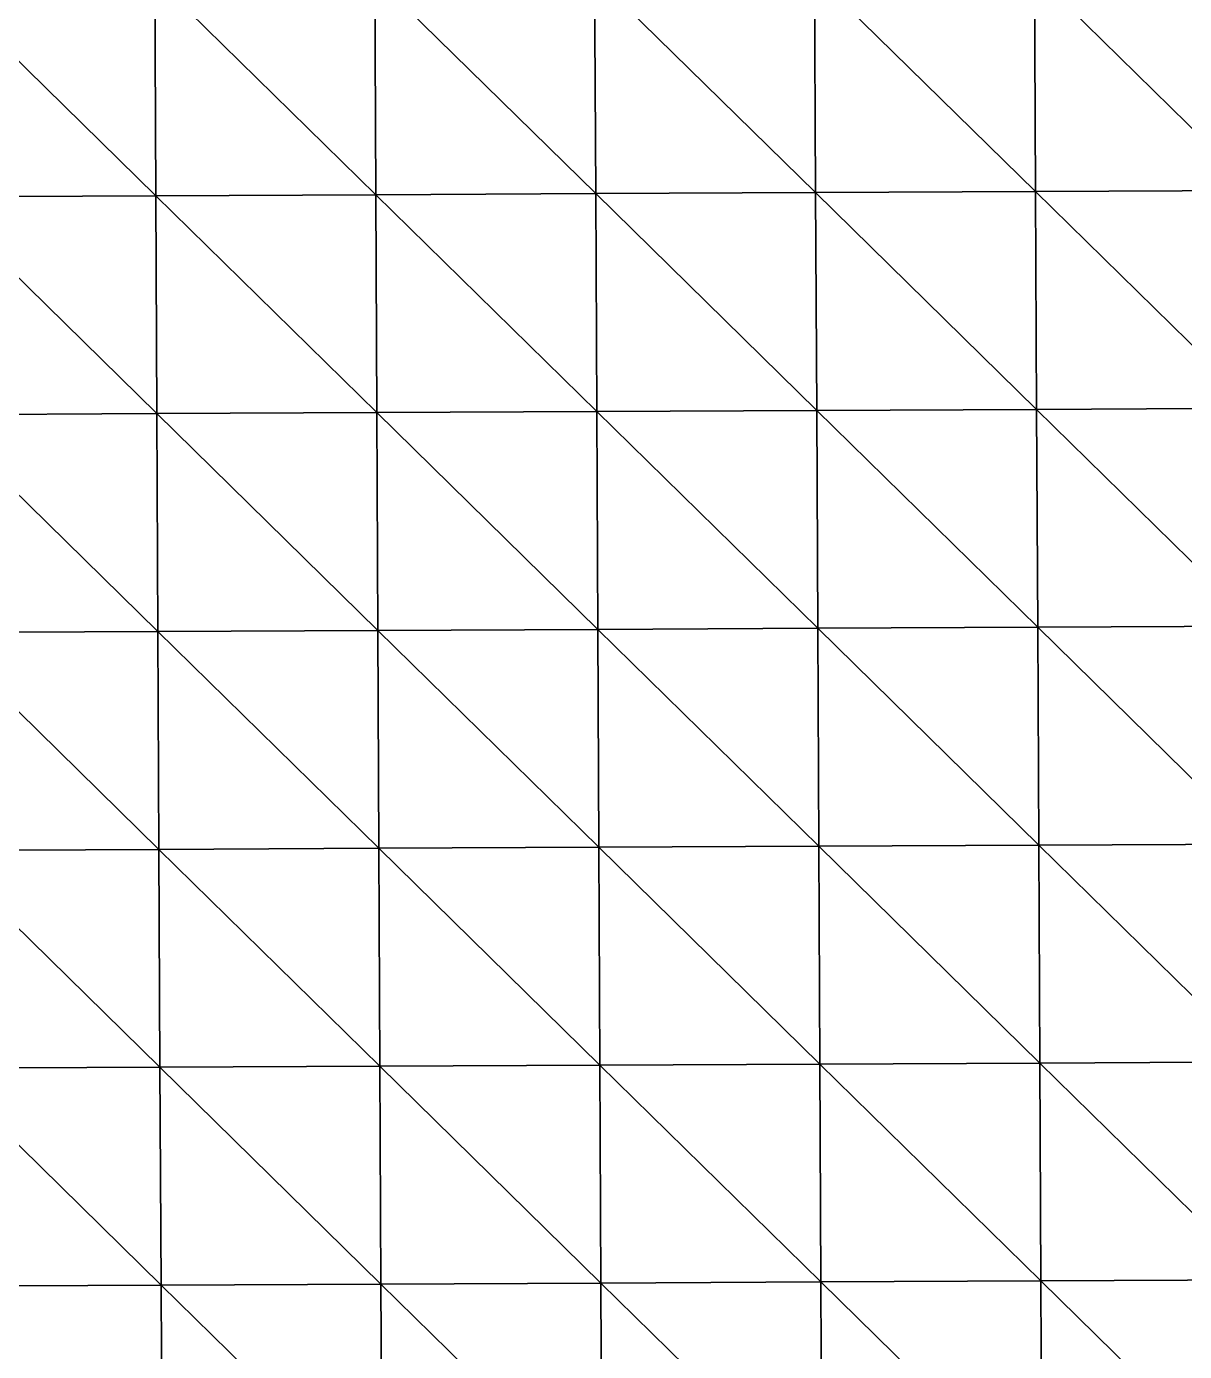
# Model space of a CAD drawing. Extents: x -372 to 678, y -263 to 741.
# Drawn here: x 217.4 to 283.5, y 287 to 362.6 of the extents above; entities that cross this region are included whole.
import ezdxf

# ---------------------------------------------------------------- set-up
doc = ezdxf.new("R2010")
doc.units = 0
doc.header["$LTSCALE"] = 0.0254
doc.layers.get('0').update_dxf_attribs({"linetype": 'CONTINUOUS'})
doc.layers.add('LOCATION_SNAPSHOT', color=144, linetype='CONTINUOUS')
doc.layers.add('LOCATION_TERRAIN', color=36, linetype='CONTINUOUS')

# ---------------------------------------------------------------- blocks, each defined once
blk = doc.blocks.new('LOCATION_SNAPSHOT_1')
at = {"color": 8}
mesh = blk.add_polyface(dxfattribs=at)
corners = [(-63.49, 214.773), (675.116, 740.668), (-66.007, 737.092), (677.638, 218.347)]
mesh.append_faces([[corners[k] for k in face] for face in [(0, 1, 2), (1, 0, 3)]], dxfattribs={"vtx0": -1, "color": 8})
blk = doc.blocks.new('LOCATION_TERRAIN_1')
at = {"color": 8}
mesh = blk.add_polyface(dxfattribs=at)
corners = [(224.764, 352.963, 3.299), (224.704, 365.399, 2.313), (212.143, 365.339, 1.983)]
mesh.append_faces([[corners[k] for k in face] for face in [(0, 1, 2)]], dxfattribs={"color": 8})
mesh = blk.add_polyface(dxfattribs=at)
corners = [(224.764, 352.963, 3.299), (212.143, 365.339, 1.983), (212.203, 352.903, 2.969)]
mesh.append_faces([[corners[k] for k in face] for face in [(0, 1, 2)]], dxfattribs={"color": 8})
mesh = blk.add_polyface(dxfattribs=at)
corners = [(237.326, 353.024, 3.629), (237.266, 365.46, 2.643), (224.704, 365.399, 2.313)]
mesh.append_faces([[corners[k] for k in face] for face in [(0, 1, 2)]], dxfattribs={"color": 8})
mesh = blk.add_polyface(dxfattribs=at)
corners = [(237.326, 353.024, 3.629), (224.704, 365.399, 2.313), (224.764, 352.963, 3.299)]
mesh.append_faces([[corners[k] for k in face] for face in [(0, 1, 2)]], dxfattribs={"color": 8})
mesh = blk.add_polyface(dxfattribs=at)
corners = [(249.887, 353.084, 3.617), (249.827, 365.52, 2.702), (237.266, 365.46, 2.643)]
mesh.append_faces([[corners[k] for k in face] for face in [(0, 1, 2)]], dxfattribs={"color": 8})
mesh = blk.add_polyface(dxfattribs=at)
corners = [(249.887, 353.084, 3.617), (237.266, 365.46, 2.643), (237.326, 353.024, 3.629)]
mesh.append_faces([[corners[k] for k in face] for face in [(0, 1, 2)]], dxfattribs={"color": 8})
mesh = blk.add_polyface(dxfattribs=at)
corners = [(262.449, 353.145, 3.428), (262.389, 365.581, 2.622), (249.827, 365.52, 2.702)]
mesh.append_faces([[corners[k] for k in face] for face in [(0, 1, 2)]], dxfattribs={"color": 8})
mesh = blk.add_polyface(dxfattribs=at)
corners = [(262.449, 353.145, 3.428), (249.827, 365.52, 2.702), (249.887, 353.084, 3.617)]
mesh.append_faces([[corners[k] for k in face] for face in [(0, 1, 2)]], dxfattribs={"color": 8})
mesh = blk.add_polyface(dxfattribs=at)
corners = [(275.01, 353.205, 3.24), (274.95, 365.642, 2.542), (262.389, 365.581, 2.622)]
mesh.append_faces([[corners[k] for k in face] for face in [(0, 1, 2)]], dxfattribs={"color": 8})
mesh = blk.add_polyface(dxfattribs=at)
corners = [(275.01, 353.205, 3.24), (262.389, 365.581, 2.622), (262.449, 353.145, 3.428)]
mesh.append_faces([[corners[k] for k in face] for face in [(0, 1, 2)]], dxfattribs={"color": 8})
mesh = blk.add_polyface(dxfattribs=at)
corners = [(287.572, 353.266, 3.885), (287.512, 365.702, 3.295), (274.95, 365.642, 2.542)]
mesh.append_faces([[corners[k] for k in face] for face in [(0, 1, 2)]], dxfattribs={"color": 8})
mesh = blk.add_polyface(dxfattribs=at)
corners = [(287.572, 353.266, 3.885), (274.95, 365.642, 2.542), (275.01, 353.205, 3.24)]
mesh.append_faces([[corners[k] for k in face] for face in [(0, 1, 2)]], dxfattribs={"color": 8})
mesh = blk.add_polyface(dxfattribs=at)
corners = [(275.07, 340.769, 3.938), (275.01, 353.205, 3.24), (262.449, 353.145, 3.428)]
mesh.append_faces([[corners[k] for k in face] for face in [(0, 1, 2)]], dxfattribs={"color": 8})
mesh = blk.add_polyface(dxfattribs=at)
corners = [(287.632, 340.83, 4.474), (287.572, 353.266, 3.885), (275.01, 353.205, 3.24)]
mesh.append_faces([[corners[k] for k in face] for face in [(0, 1, 2)]], dxfattribs={"color": 8})
mesh = blk.add_polyface(dxfattribs=at)
corners = [(287.632, 340.83, 4.474), (275.01, 353.205, 3.24), (275.07, 340.769, 3.938)]
mesh.append_faces([[corners[k] for k in face] for face in [(0, 1, 2)]], dxfattribs={"color": 8})
mesh = blk.add_polyface(dxfattribs=at)
corners = [(224.824, 340.527, 4.286), (224.764, 352.963, 3.299), (212.203, 352.903, 2.969)]
mesh.append_faces([[corners[k] for k in face] for face in [(0, 1, 2)]], dxfattribs={"color": 8})
mesh = blk.add_polyface(dxfattribs=at)
corners = [(224.824, 340.527, 4.286), (212.203, 352.903, 2.969), (212.263, 340.466, 3.956)]
mesh.append_faces([[corners[k] for k in face] for face in [(0, 1, 2)]], dxfattribs={"color": 8})
mesh = blk.add_polyface(dxfattribs=at)
corners = [(237.386, 340.588, 4.616), (237.326, 353.024, 3.629), (224.764, 352.963, 3.299)]
mesh.append_faces([[corners[k] for k in face] for face in [(0, 1, 2)]], dxfattribs={"color": 8})
mesh = blk.add_polyface(dxfattribs=at)
corners = [(237.386, 340.588, 4.616), (224.764, 352.963, 3.299), (224.824, 340.527, 4.286)]
mesh.append_faces([[corners[k] for k in face] for face in [(0, 1, 2)]], dxfattribs={"color": 8})
mesh = blk.add_polyface(dxfattribs=at)
corners = [(249.947, 340.648, 4.531), (249.887, 353.084, 3.617), (237.326, 353.024, 3.629)]
mesh.append_faces([[corners[k] for k in face] for face in [(0, 1, 2)]], dxfattribs={"color": 8})
mesh = blk.add_polyface(dxfattribs=at)
corners = [(249.947, 340.648, 4.531), (237.326, 353.024, 3.629), (237.386, 340.588, 4.616)]
mesh.append_faces([[corners[k] for k in face] for face in [(0, 1, 2)]], dxfattribs={"color": 8})
mesh = blk.add_polyface(dxfattribs=at)
corners = [(262.509, 340.709, 4.235), (262.449, 353.145, 3.428), (249.887, 353.084, 3.617)]
mesh.append_faces([[corners[k] for k in face] for face in [(0, 1, 2)]], dxfattribs={"color": 8})
mesh = blk.add_polyface(dxfattribs=at)
corners = [(262.509, 340.709, 4.235), (249.887, 353.084, 3.617), (249.947, 340.648, 4.531)]
mesh.append_faces([[corners[k] for k in face] for face in [(0, 1, 2)]], dxfattribs={"color": 8})
mesh = blk.add_polyface(dxfattribs=at)
corners = [(275.07, 340.769, 3.938), (262.449, 353.145, 3.428), (262.509, 340.709, 4.235)]
mesh.append_faces([[corners[k] for k in face] for face in [(0, 1, 2)]], dxfattribs={"color": 8})
mesh = blk.add_polyface(dxfattribs=at)
corners = [(224.884, 328.091, 5.018), (224.824, 340.527, 4.286), (212.263, 340.466, 3.956)]
mesh.append_faces([[corners[k] for k in face] for face in [(0, 1, 2)]], dxfattribs={"color": 8})
mesh = blk.add_polyface(dxfattribs=at)
corners = [(224.884, 328.091, 5.018), (212.263, 340.466, 3.956), (212.323, 328.03, 4.838)]
mesh.append_faces([[corners[k] for k in face] for face in [(0, 1, 2)]], dxfattribs={"color": 8})
mesh = blk.add_polyface(dxfattribs=at)
corners = [(237.446, 328.151, 5.197), (237.386, 340.588, 4.616), (224.824, 340.527, 4.286)]
mesh.append_faces([[corners[k] for k in face] for face in [(0, 1, 2)]], dxfattribs={"color": 8})
mesh = blk.add_polyface(dxfattribs=at)
corners = [(237.446, 328.151, 5.197), (224.824, 340.527, 4.286), (224.884, 328.091, 5.018)]
mesh.append_faces([[corners[k] for k in face] for face in [(0, 1, 2)]], dxfattribs={"color": 8})
mesh = blk.add_polyface(dxfattribs=at)
corners = [(250.007, 328.212, 5.04), (249.947, 340.648, 4.531), (237.386, 340.588, 4.616)]
mesh.append_faces([[corners[k] for k in face] for face in [(0, 1, 2)]], dxfattribs={"color": 8})
mesh = blk.add_polyface(dxfattribs=at)
corners = [(250.007, 328.212, 5.04), (237.386, 340.588, 4.616), (237.446, 328.151, 5.197)]
mesh.append_faces([[corners[k] for k in face] for face in [(0, 1, 2)]], dxfattribs={"color": 8})
mesh = blk.add_polyface(dxfattribs=at)
corners = [(262.569, 328.272, 4.71), (262.509, 340.709, 4.235), (249.947, 340.648, 4.531)]
mesh.append_faces([[corners[k] for k in face] for face in [(0, 1, 2)]], dxfattribs={"color": 8})
mesh = blk.add_polyface(dxfattribs=at)
corners = [(262.569, 328.272, 4.71), (249.947, 340.648, 4.531), (250.007, 328.212, 5.04)]
mesh.append_faces([[corners[k] for k in face] for face in [(0, 1, 2)]], dxfattribs={"color": 8})
mesh = blk.add_polyface(dxfattribs=at)
corners = [(275.13, 328.333, 4.38), (275.07, 340.769, 3.938), (262.509, 340.709, 4.235)]
mesh.append_faces([[corners[k] for k in face] for face in [(0, 1, 2)]], dxfattribs={"color": 8})
mesh = blk.add_polyface(dxfattribs=at)
corners = [(275.13, 328.333, 4.38), (262.509, 340.709, 4.235), (262.569, 328.272, 4.71)]
mesh.append_faces([[corners[k] for k in face] for face in [(0, 1, 2)]], dxfattribs={"color": 8})
mesh = blk.add_polyface(dxfattribs=at)
corners = [(287.692, 328.394, 4.788), (287.632, 340.83, 4.474), (275.07, 340.769, 3.938)]
mesh.append_faces([[corners[k] for k in face] for face in [(0, 1, 2)]], dxfattribs={"color": 8})
mesh = blk.add_polyface(dxfattribs=at)
corners = [(287.692, 328.394, 4.788), (275.07, 340.769, 3.938), (275.13, 328.333, 4.38)]
mesh.append_faces([[corners[k] for k in face] for face in [(0, 1, 2)]], dxfattribs={"color": 8})
mesh = blk.add_polyface(dxfattribs=at)
corners = [(262.629, 315.836, 5.039), (262.569, 328.272, 4.71), (250.007, 328.212, 5.04)]
mesh.append_faces([[corners[k] for k in face] for face in [(0, 1, 2)]], dxfattribs={"color": 8})
mesh = blk.add_polyface(dxfattribs=at)
corners = [(275.19, 315.897, 4.709), (275.13, 328.333, 4.38), (262.569, 328.272, 4.71)]
mesh.append_faces([[corners[k] for k in face] for face in [(0, 1, 2)]], dxfattribs={"color": 8})
mesh = blk.add_polyface(dxfattribs=at)
corners = [(275.19, 315.897, 4.709), (262.569, 328.272, 4.71), (262.629, 315.836, 5.039)]
mesh.append_faces([[corners[k] for k in face] for face in [(0, 1, 2)]], dxfattribs={"color": 8})
mesh = blk.add_polyface(dxfattribs=at)
corners = [(287.751, 315.957, 4.98), (287.692, 328.394, 4.788), (275.13, 328.333, 4.38)]
mesh.append_faces([[corners[k] for k in face] for face in [(0, 1, 2)]], dxfattribs={"color": 8})
mesh = blk.add_polyface(dxfattribs=at)
corners = [(287.751, 315.957, 4.98), (275.13, 328.333, 4.38), (275.19, 315.897, 4.709)]
mesh.append_faces([[corners[k] for k in face] for face in [(0, 1, 2)]], dxfattribs={"color": 8})
mesh = blk.add_polyface(dxfattribs=at)
corners = [(224.944, 315.655, 5.637), (224.884, 328.091, 5.018), (212.323, 328.03, 4.838)]
mesh.append_faces([[corners[k] for k in face] for face in [(0, 1, 2)]], dxfattribs={"color": 8})
mesh = blk.add_polyface(dxfattribs=at)
corners = [(224.944, 315.655, 5.637), (212.323, 328.03, 4.838), (212.383, 315.594, 5.675)]
mesh.append_faces([[corners[k] for k in face] for face in [(0, 1, 2)]], dxfattribs={"color": 8})
mesh = blk.add_polyface(dxfattribs=at)
corners = [(237.506, 315.715, 5.6), (237.446, 328.151, 5.197), (224.884, 328.091, 5.018)]
mesh.append_faces([[corners[k] for k in face] for face in [(0, 1, 2)]], dxfattribs={"color": 8})
mesh = blk.add_polyface(dxfattribs=at)
corners = [(237.506, 315.715, 5.6), (224.884, 328.091, 5.018), (224.944, 315.655, 5.637)]
mesh.append_faces([[corners[k] for k in face] for face in [(0, 1, 2)]], dxfattribs={"color": 8})
mesh = blk.add_polyface(dxfattribs=at)
corners = [(250.067, 315.776, 5.369), (250.007, 328.212, 5.04), (237.446, 328.151, 5.197)]
mesh.append_faces([[corners[k] for k in face] for face in [(0, 1, 2)]], dxfattribs={"color": 8})
mesh = blk.add_polyface(dxfattribs=at)
corners = [(250.067, 315.776, 5.369), (237.446, 328.151, 5.197), (237.506, 315.715, 5.6)]
mesh.append_faces([[corners[k] for k in face] for face in [(0, 1, 2)]], dxfattribs={"color": 8})
mesh = blk.add_polyface(dxfattribs=at)
corners = [(262.629, 315.836, 5.039), (250.007, 328.212, 5.04), (250.067, 315.776, 5.369)]
mesh.append_faces([[corners[k] for k in face] for face in [(0, 1, 2)]], dxfattribs={"color": 8})
mesh = blk.add_polyface(dxfattribs=at)
corners = [(225.004, 303.218, 6.257), (224.944, 315.655, 5.637), (212.383, 315.594, 5.675)]
mesh.append_faces([[corners[k] for k in face] for face in [(0, 1, 2)]], dxfattribs={"color": 8})
mesh = blk.add_polyface(dxfattribs=at)
corners = [(225.004, 303.218, 6.257), (212.383, 315.594, 5.675), (212.443, 303.158, 6.511)]
mesh.append_faces([[corners[k] for k in face] for face in [(0, 1, 2)]], dxfattribs={"color": 8})
mesh = blk.add_polyface(dxfattribs=at)
corners = [(237.566, 303.279, 6.002), (237.506, 315.715, 5.6), (224.944, 315.655, 5.637)]
mesh.append_faces([[corners[k] for k in face] for face in [(0, 1, 2)]], dxfattribs={"color": 8})
mesh = blk.add_polyface(dxfattribs=at)
corners = [(237.566, 303.279, 6.002), (224.944, 315.655, 5.637), (225.004, 303.218, 6.257)]
mesh.append_faces([[corners[k] for k in face] for face in [(0, 1, 2)]], dxfattribs={"color": 8})
mesh = blk.add_polyface(dxfattribs=at)
corners = [(250.127, 303.34, 5.698), (250.067, 315.776, 5.369), (237.506, 315.715, 5.6)]
mesh.append_faces([[corners[k] for k in face] for face in [(0, 1, 2)]], dxfattribs={"color": 8})
mesh = blk.add_polyface(dxfattribs=at)
corners = [(250.127, 303.34, 5.698), (237.506, 315.715, 5.6), (237.566, 303.279, 6.002)]
mesh.append_faces([[corners[k] for k in face] for face in [(0, 1, 2)]], dxfattribs={"color": 8})
mesh = blk.add_polyface(dxfattribs=at)
corners = [(262.688, 303.4, 5.368), (262.629, 315.836, 5.039), (250.067, 315.776, 5.369)]
mesh.append_faces([[corners[k] for k in face] for face in [(0, 1, 2)]], dxfattribs={"color": 8})
mesh = blk.add_polyface(dxfattribs=at)
corners = [(262.688, 303.4, 5.368), (250.067, 315.776, 5.369), (250.127, 303.34, 5.698)]
mesh.append_faces([[corners[k] for k in face] for face in [(0, 1, 2)]], dxfattribs={"color": 8})
mesh = blk.add_polyface(dxfattribs=at)
corners = [(275.25, 303.461, 5.038), (275.19, 315.897, 4.709), (262.629, 315.836, 5.039)]
mesh.append_faces([[corners[k] for k in face] for face in [(0, 1, 2)]], dxfattribs={"color": 8})
mesh = blk.add_polyface(dxfattribs=at)
corners = [(275.25, 303.461, 5.038), (262.629, 315.836, 5.039), (262.688, 303.4, 5.368)]
mesh.append_faces([[corners[k] for k in face] for face in [(0, 1, 2)]], dxfattribs={"color": 8})
mesh = blk.add_polyface(dxfattribs=at)
corners = [(287.811, 303.521, 5.172), (287.751, 315.957, 4.98), (275.19, 315.897, 4.709)]
mesh.append_faces([[corners[k] for k in face] for face in [(0, 1, 2)]], dxfattribs={"color": 8})
mesh = blk.add_polyface(dxfattribs=at)
corners = [(287.811, 303.521, 5.172), (275.19, 315.897, 4.709), (275.25, 303.461, 5.038)]
mesh.append_faces([[corners[k] for k in face] for face in [(0, 1, 2)]], dxfattribs={"color": 8})
mesh = blk.add_polyface(dxfattribs=at)
corners = [(237.625, 290.843, 5.689), (237.566, 303.279, 6.002), (225.004, 303.218, 6.257)]
mesh.append_faces([[corners[k] for k in face] for face in [(0, 1, 2)]], dxfattribs={"color": 8})
mesh = blk.add_polyface(dxfattribs=at)
corners = [(250.187, 290.903, 5.43), (250.127, 303.34, 5.698), (237.566, 303.279, 6.002)]
mesh.append_faces([[corners[k] for k in face] for face in [(0, 1, 2)]], dxfattribs={"color": 8})
mesh = blk.add_polyface(dxfattribs=at)
corners = [(250.187, 290.903, 5.43), (237.566, 303.279, 6.002), (237.625, 290.843, 5.689)]
mesh.append_faces([[corners[k] for k in face] for face in [(0, 1, 2)]], dxfattribs={"color": 8})
mesh = blk.add_polyface(dxfattribs=at)
corners = [(262.748, 290.964, 5.171), (262.688, 303.4, 5.368), (250.127, 303.34, 5.698)]
mesh.append_faces([[corners[k] for k in face] for face in [(0, 1, 2)]], dxfattribs={"color": 8})
mesh = blk.add_polyface(dxfattribs=at)
corners = [(262.748, 290.964, 5.171), (250.127, 303.34, 5.698), (250.187, 290.903, 5.43)]
mesh.append_faces([[corners[k] for k in face] for face in [(0, 1, 2)]], dxfattribs={"color": 8})
mesh = blk.add_polyface(dxfattribs=at)
corners = [(275.31, 291.024, 4.911), (275.25, 303.461, 5.038), (262.688, 303.4, 5.368)]
mesh.append_faces([[corners[k] for k in face] for face in [(0, 1, 2)]], dxfattribs={"color": 8})
mesh = blk.add_polyface(dxfattribs=at)
corners = [(275.31, 291.024, 4.911), (262.688, 303.4, 5.368), (262.748, 290.964, 5.171)]
mesh.append_faces([[corners[k] for k in face] for face in [(0, 1, 2)]], dxfattribs={"color": 8})
mesh = blk.add_polyface(dxfattribs=at)
corners = [(287.871, 291.085, 5.069), (287.811, 303.521, 5.172), (275.25, 303.461, 5.038)]
mesh.append_faces([[corners[k] for k in face] for face in [(0, 1, 2)]], dxfattribs={"color": 8})
mesh = blk.add_polyface(dxfattribs=at)
corners = [(287.871, 291.085, 5.069), (275.25, 303.461, 5.038), (275.31, 291.024, 4.911)]
mesh.append_faces([[corners[k] for k in face] for face in [(0, 1, 2)]], dxfattribs={"color": 8})
mesh = blk.add_polyface(dxfattribs=at)
corners = [(225.064, 290.782, 5.948), (225.004, 303.218, 6.257), (212.443, 303.158, 6.511)]
mesh.append_faces([[corners[k] for k in face] for face in [(0, 1, 2)]], dxfattribs={"color": 8})
mesh = blk.add_polyface(dxfattribs=at)
corners = [(225.064, 290.782, 5.948), (212.443, 303.158, 6.511), (212.503, 290.722, 6.207)]
mesh.append_faces([[corners[k] for k in face] for face in [(0, 1, 2)]], dxfattribs={"color": 8})
mesh = blk.add_polyface(dxfattribs=at)
corners = [(237.625, 290.843, 5.689), (225.004, 303.218, 6.257), (225.064, 290.782, 5.948)]
mesh.append_faces([[corners[k] for k in face] for face in [(0, 1, 2)]], dxfattribs={"color": 8})
mesh = blk.add_polyface(dxfattribs=at)
corners = [(225.124, 278.346, 5.145), (225.064, 290.782, 5.948), (212.503, 290.722, 6.207)]
mesh.append_faces([[corners[k] for k in face] for face in [(0, 1, 2)]], dxfattribs={"color": 8})
mesh = blk.add_polyface(dxfattribs=at)
corners = [(225.124, 278.346, 5.145), (212.503, 290.722, 6.207), (212.562, 278.285, 5.296)]
mesh.append_faces([[corners[k] for k in face] for face in [(0, 1, 2)]], dxfattribs={"color": 8})
mesh = blk.add_polyface(dxfattribs=at)
corners = [(237.685, 278.407, 4.994), (237.625, 290.843, 5.689), (225.064, 290.782, 5.948)]
mesh.append_faces([[corners[k] for k in face] for face in [(0, 1, 2)]], dxfattribs={"color": 8})
mesh = blk.add_polyface(dxfattribs=at)
corners = [(237.685, 278.407, 4.994), (225.064, 290.782, 5.948), (225.124, 278.346, 5.145)]
mesh.append_faces([[corners[k] for k in face] for face in [(0, 1, 2)]], dxfattribs={"color": 8})
mesh = blk.add_polyface(dxfattribs=at)
corners = [(250.247, 278.467, 4.844), (250.187, 290.903, 5.43), (237.625, 290.843, 5.689)]
mesh.append_faces([[corners[k] for k in face] for face in [(0, 1, 2)]], dxfattribs={"color": 8})
mesh = blk.add_polyface(dxfattribs=at)
corners = [(250.247, 278.467, 4.844), (237.625, 290.843, 5.689), (237.685, 278.407, 4.994)]
mesh.append_faces([[corners[k] for k in face] for face in [(0, 1, 2)]], dxfattribs={"color": 8})
mesh = blk.add_polyface(dxfattribs=at)
corners = [(262.808, 278.528, 4.693), (262.748, 290.964, 5.171), (250.187, 290.903, 5.43)]
mesh.append_faces([[corners[k] for k in face] for face in [(0, 1, 2)]], dxfattribs={"color": 8})
mesh = blk.add_polyface(dxfattribs=at)
corners = [(262.808, 278.528, 4.693), (250.187, 290.903, 5.43), (250.247, 278.467, 4.844)]
mesh.append_faces([[corners[k] for k in face] for face in [(0, 1, 2)]], dxfattribs={"color": 8})
mesh = blk.add_polyface(dxfattribs=at)
corners = [(275.37, 278.588, 4.542), (275.31, 291.024, 4.911), (262.748, 290.964, 5.171)]
mesh.append_faces([[corners[k] for k in face] for face in [(0, 1, 2)]], dxfattribs={"color": 8})
mesh = blk.add_polyface(dxfattribs=at)
corners = [(275.37, 278.588, 4.542), (262.748, 290.964, 5.171), (262.808, 278.528, 4.693)]
mesh.append_faces([[corners[k] for k in face] for face in [(0, 1, 2)]], dxfattribs={"color": 8})
mesh = blk.add_polyface(dxfattribs=at)
corners = [(287.931, 278.649, 4.808), (287.871, 291.085, 5.069), (275.31, 291.024, 4.911)]
mesh.append_faces([[corners[k] for k in face] for face in [(0, 1, 2)]], dxfattribs={"color": 8})
mesh = blk.add_polyface(dxfattribs=at)
corners = [(287.931, 278.649, 4.808), (275.31, 291.024, 4.911), (275.37, 278.588, 4.542)]
mesh.append_faces([[corners[k] for k in face] for face in [(0, 1, 2)]], dxfattribs={"color": 8})

msp = doc.modelspace()

# ---------------------------------------------------------------- block references
at = {"layer": 'LOCATION_SNAPSHOT', "color": 0}
msp.add_blockref('LOCATION_SNAPSHOT_1', (0, 0), dxfattribs=at)
at = {"layer": 'LOCATION_TERRAIN', "color": 0}
msp.add_blockref('LOCATION_TERRAIN_1', (0, 0), dxfattribs=at)

doc.saveas('drawing.dxf')
